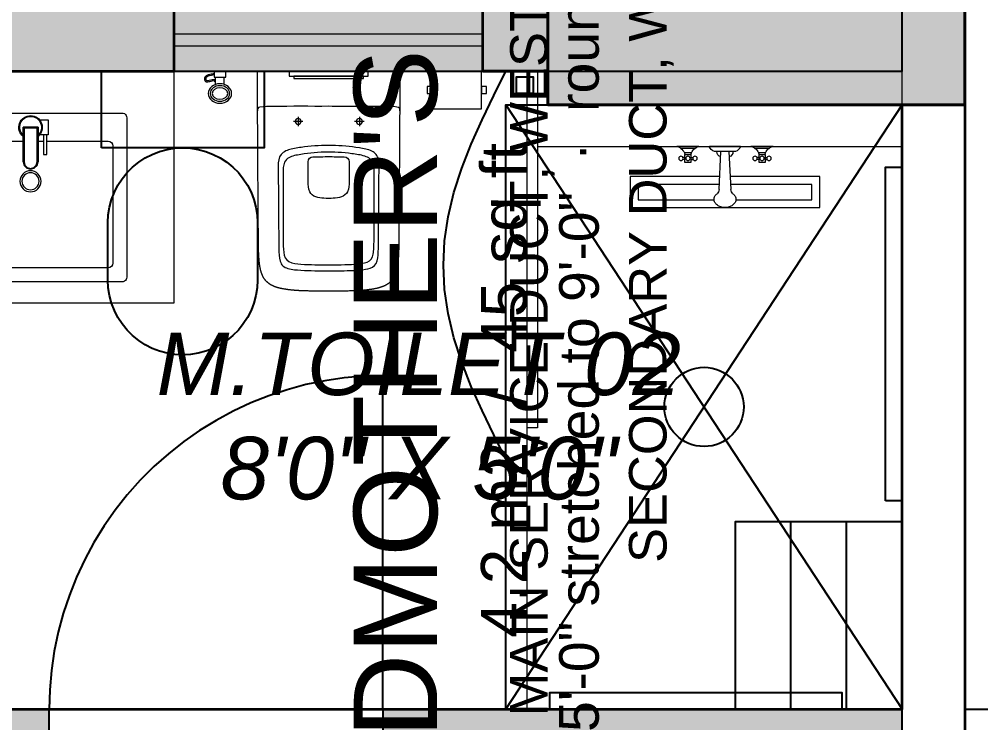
# Model space of a CAD drawing. Header units: millimetres. Extents: x 0 to 125073, y 0 to 71249.
# Drawn here: x 67632 to 69937, y 35011 to 36699 of the extents above; entities that cross this region are included whole.
import ezdxf
from ezdxf.enums import TextEntityAlignment as Align
from ezdxf.lldxf.tags import DXFTag

# ---------------------------------------------------------------- set-up
doc = ezdxf.new("R2010")
doc.units = ezdxf.units.MM
doc.linetypes.add('DASHED', pattern=[20, 12, -8])
doc.layers.add('DA_BUILDING LINE', color=7, linetype='Continuous', lineweight=9, true_color=0xc2db0000)
doc.layers.add('DA_FURNITURE', color=102, linetype='Continuous', lineweight=5, true_color=0xc2666666)
for name, color, linetype, lineweight in [('DA_CARPET AREA RERA', 30, 'Continuous', 9), ('DA_COLUMN', 40, 'Continuous', 40), ('DA_TEXT IN SQ.FT', 193, 'Continuous', 9), ('DA_WALL', 7, 'Continuous', 35), ('DA_WINDOW', 4, 'Continuous', 9)]:
    doc.layers.add(name, color=color, linetype=linetype, lineweight=lineweight)
for name, color, linetype in [('DA_CHAJJA', 44, 'Continuous'), ('DA_COLUMN HATCH', 251, 'Continuous'), ('PROP-FURN', 9, 'CONTINUOUS'), ('PROP-KEEP', 6, 'DASHED'), ('PROP-SHELL', 7, 'CONTINUOUS'), ('PROP-TEXT', 3, 'CONTINUOUS'), ('PROP-WALL-NEW', 1, 'CONTINUOUS')]:
    doc.layers.add(name, color=color, linetype=linetype)
doc.styles.get("Standard").update_dxf_attribs({"font": 'arial.ttf'})
tags = doc.linetypes.add('( Hidden )', pattern=[0.375, 0.25, -0.125]).pattern_tags.tags
tags[6:7] = [DXFTag(74, 4), DXFTag(75, 0), DXFTag(340, '0'), DXFTag(46, 1.0), DXFTag(50, 0.0), DXFTag(44, 0.0), DXFTag(45, 0.0)]
tags[4:5] = [DXFTag(74, 4), DXFTag(75, 0), DXFTag(340, '0'), DXFTag(46, 1.0), DXFTag(50, 0.0), DXFTag(44, 0.0), DXFTag(45, 0.0)]

# ---------------------------------------------------------------- blocks, each defined once
blk = doc.blocks.new('GSHGJSDFGJ')
at = {"layer": 'DA_BUILDING LINE', "linetype": '( Hidden )', "ltscale": 500}
blk.add_lwpolyline([(-31143.6, 77051.5), (-31143.6, 71896.5), (-40838.6, 71896.5), (-40838.6, 75396.5), (-39638.6, 75396.5), (-39638.6, 76876.5), (-40838.6, 76876.5), (-40838.6, 76926.5), (-41088.6, 76926.5), (-41088.6, 92546.5)], dxfattribs=at)
blk = doc.blocks.new('A$C7B5F7F67-flat-2-flat-1-flat-2')
at = {"layer": 'DA_FURNITURE', "ltscale": 8}
for p, q in [((0.0675, -0.045), (0.0675, -0.2128)), ((0.36, -0.0338), (0.0788, -0.0338)), ((0.3713, -0.4163), (0.3713, -0.045)), ((0.0675, -0.2484), (0.0675, -0.2614)), ((0.0675, -0.2696), (0.0675, -0.4163)), ((0.0788, -0.4275), (0.36, -0.4275))]:
    blk.add_line(p, q, dxfattribs=at)
at = {"layer": 'DA_FURNITURE'}
for points in [[(0.0113, -0.4613), (0.3938, -0.4613), (0.3967, -0.4609), (0.3994, -0.4597), (0.4017, -0.458), (0.4035, -0.4556), (0.4046, -0.4529), (0.405, -0.45), (0.405, -0.0113), (0.4046, -0.0083), (0.4035, -0.0056), (0.4017, -0.0033), (0.3994, -0.0015), (0.3967, -0.0004), (0.3938, 0), (0.0113, 0), (0.0083, -0.0004), (0.0056, -0.0015), (0.0033, -0.0033), (0.0015, -0.0056), (0.0004, -0.0083), (0, -0.0113), (0, -0.45), (0.0004, -0.4529), (0.0015, -0.4556), (0.0033, -0.458), (0.0056, -0.4597), (0.0083, -0.4609)], [(0.1171, -0.2484), (0.0342, -0.2484), (0.0342, -0.2128), (0.1171, -0.2128), (0.126, -0.2152), (0.1325, -0.2217), (0.1349, -0.2306), (0.1325, -0.2395), (0.126, -0.246)], [(0.1171, -0.2463), (0.0363, -0.2463), (0.0363, -0.215), (0.1171, -0.215), (0.1249, -0.2171), (0.1307, -0.2228), (0.1327, -0.2306), (0.1307, -0.2384), (0.1249, -0.2442)], [(0.052, -0.2696), (0.052, -0.2614), (0.0997, -0.2614), (0.0997, -0.2696)]]:
    blk.add_lwpolyline(points, close=True, dxfattribs=at)
for points in [[(0.1171, -0.2128), (0.0342, -0.2128), (0.0342, -0.2484), (0.1171, -0.2484)], [(0.0163, -0.2523), (0.0163, -0.2523), (0.0163, -0.2724), (0.052, -0.2724), (0.052, -0.2524)]]:
    blk.add_lwpolyline(points, dxfattribs=at)
at = {"layer": 'DA_FURNITURE', "ltscale": 8}
for radius in [0.0253, 0.0205]:
    blk.add_circle((0.1637, -0.2304), radius, dxfattribs=at)
for centre, radius, start, end in [((0.0788, -0.045), 0.0113, 90, 180), ((0.36, -0.045), 0.0113, 360, 90), ((0.0342, -0.2306), 0.0281, 39.2551, 320.7449), ((0.0342, -0.2306), 0.026, 43.2723, 316.7277), ((0.0788, -0.4163), 0.0113, 180, 270), ((0.36, -0.4163), 0.0113, 270, 360)]:
    blk.add_arc(centre, radius, start, end, dxfattribs=at)
blk = doc.blocks.new('wc2')
at = {"layer": 'DA_FURNITURE'}
for p, q in [((-0.5973, -0.2609), (-0.6148, -0.2609)), ((-0.5973, -0.2814), (-0.6148, -0.2814))]:
    blk.add_line(p, q, dxfattribs=at)
for points in [[(-0.5384, 0.2388), (-0.5384, 0.3562), (-0.6288, 0.3562), (-0.6288, 0.2388)], [(-0.5758, 0.3562), (-0.5758, 0.3678), (-0.5921, 0.3678), (-0.5921, 0.3562)], [(-0.5758, 0.2257), (-0.5758, 0.2388), (-0.5921, 0.2388), (-0.5921, 0.2257)], [(-0.6288, -0.1808), (-0.6288, 0.0535), (-0.6288, 0.1121), (-0.6288, 0.1414), (-0.6288, 0.1561), (-0.6288, 0.1597), (-0.6288, 0.16), (-0.6288, 0.16), (-0.6288, 0.1601), (-0.6288, 0.1601), (-0.6288, 0.1601), (-0.6288, 0.1601), (-0.6287, 0.1601), (-0.6287, 0.1601), (-0.6285, 0.1601), (-0.6281, 0.1601), (-0.6277, 0.1601), (-0.6273, 0.1601), (-0.6269, 0.1601), (-0.6265, 0.1601), (-0.6261, 0.1601), (-0.6257, 0.1601), (-0.6253, 0.1601), (-0.6248, 0.1601), (-0.6244, 0.1601), (-0.624, 0.1601), (-0.6236, 0.1601), (-0.6231, 0.1601), (-0.6227, 0.1601), (-0.6223, 0.1601), (-0.6218, 0.1601), (-0.6214, 0.16), (-0.6209, 0.16), (-0.6205, 0.16), (-0.62, 0.16), (-0.6196, 0.16), (-0.6191, 0.16), (-0.6186, 0.16), (-0.6182, 0.16), (-0.6177, 0.16), (-0.6172, 0.16), (-0.6168, 0.16), (-0.6163, 0.16), (-0.6158, 0.16), (-0.6148, 0.16), (-0.6138, 0.16), (-0.6128, 0.16), (-0.6118, 0.16), (-0.6108, 0.16), (-0.6098, 0.16), (-0.6088, 0.16), (-0.6077, 0.16), (-0.6067, 0.16), (-0.6056, 0.16), (-0.6046, 0.16), (-0.6035, 0.16), (-0.6024, 0.16), (-0.6013, 0.16), (-0.6003, 0.16), (-0.5992, 0.16), (-0.5981, 0.16), (-0.597, 0.16), (-0.5958, 0.16), (-0.5947, 0.16), (-0.5936, 0.16), (-0.5925, 0.16), (-0.5914, 0.16), (-0.5902, 0.16), (-0.588, 0.16), (-0.5857, 0.16), (-0.5811, 0.16), (-0.5788, 0.16), (-0.5766, 0.16), (-0.5743, 0.16), (-0.572, 0.16), (-0.5709, 0.16), (-0.5698, 0.16), (-0.5687, 0.16), (-0.5675, 0.16), (-0.5664, 0.16), (-0.5653, 0.16), (-0.5642, 0.16), (-0.5631, 0.16), (-0.562, 0.16), (-0.5609, 0.16), (-0.5599, 0.16), (-0.5588, 0.16), (-0.5577, 0.16), (-0.5567, 0.16), (-0.5556, 0.16), (-0.5546, 0.16), (-0.5535, 0.16), (-0.5525, 0.16), (-0.5515, 0.16), (-0.5505, 0.16), (-0.5495, 0.16), (-0.5485, 0.16), (-0.5475, 0.16), (-0.5471, 0.16), (-0.5466, 0.16), (-0.5461, 0.16), (-0.5456, 0.16), (-0.5452, 0.16), (-0.5447, 0.16), (-0.5442, 0.16), (-0.5438, 0.16), (-0.5433, 0.16), (-0.5428, 0.16), (-0.5424, 0.16), (-0.5419, 0.16), (-0.5415, 0.16), (-0.541, 0.16), (-0.5406, 0.16), (-0.5402, 0.16), (-0.5397, 0.1599), (-0.5393, 0.1599), (-0.5389, 0.1599), (-0.5385, 0.1599), (-0.538, 0.1599), (-0.5376, 0.1599), (-0.5372, 0.1599), (-0.5368, 0.1599), (-0.5364, 0.1599), (-0.536, 0.1599), (-0.5356, 0.1599), (-0.5352, 0.1599), (-0.5348, 0.1599), (-0.5344, 0.1599), (-0.5343, 0.1599), (-0.5343, 0.1599), (-0.5343, 0.1599), (-0.5343, 0.1599), (-0.5343, 0.1599), (-0.5343, 0.1599), (-0.5342, 0.1599), (-0.5342, 0.1599), (-0.534, 0.1599), (-0.5333, 0.1599), (-0.5304, 0.1599), (-0.5276, 0.1599), (-0.5219, 0.1598), (-0.519, 0.1598), (-0.5183, 0.1598), (-0.5179, 0.1598), (-0.5178, 0.1598), (-0.5177, 0.1598), (-0.5177, 0.1598), (-0.5177, 0.1598), (-0.5177, 0.1598), (-0.5176, 0.1598), (-0.5176, 0.1598), (-0.5174, 0.1598), (-0.5167, 0.1598), (-0.5052, 0.1597), (-0.4938, 0.1596), (-0.4824, 0.1595), (-0.4709, 0.1594), (-0.4595, 0.1594), (-0.4138, 0.1591), (-0.4023, 0.1591), (-0.3909, 0.159), (-0.3852, 0.1589), (-0.3794, 0.1589), (-0.368, 0.1588), (-0.3451, 0.1587), (-0.3222, 0.1585), (-0.2993, 0.1583), (-0.2878, 0.1583), (-0.2763, 0.1582), (-0.2649, 0.1581), (-0.2534, 0.1581), (-0.252, 0.1581), (-0.2516, 0.1581), (-0.2515, 0.1581), (-0.2514, 0.1581), (-0.2514, 0.1581), (-0.2513, 0.1581), (-0.2513, 0.1581), (-0.251, 0.158), (-0.2495, 0.158), (-0.2467, 0.158), (-0.241, 0.158), (-0.2353, 0.158), (-0.2296, 0.1579), (-0.2267, 0.1579), (-0.2239, 0.1579), (-0.221, 0.1579), (-0.2182, 0.1578), (-0.2153, 0.1578), (-0.2124, 0.1577), (-0.2096, 0.1577), (-0.2067, 0.1576), (-0.2039, 0.1576), (-0.201, 0.1575), (-0.1982, 0.1574), (-0.1968, 0.1573), (-0.1953, 0.1573), (-0.1939, 0.1572), (-0.1925, 0.1572), (-0.1911, 0.1571), (-0.1896, 0.157), (-0.1882, 0.157), (-0.1868, 0.1569), (-0.1854, 0.1568), (-0.185, 0.1568), (-0.185, 0.1568), (-0.185, 0.1568), (-0.185, 0.1568), (-0.1849, 0.1568), (-0.1849, 0.1568), (-0.1848, 0.1568), (-0.1845, 0.1568), (-0.1831, 0.1567), (-0.1817, 0.1566), (-0.1804, 0.1565), (-0.179, 0.1564), (-0.1777, 0.1563), (-0.1763, 0.1562), (-0.1749, 0.1561), (-0.1736, 0.156), (-0.1722, 0.1558), (-0.1708, 0.1557), (-0.1695, 0.1555), (-0.1681, 0.1554), (-0.1668, 0.1552), (-0.1661, 0.1551), (-0.1654, 0.155), (-0.1647, 0.1549), (-0.164, 0.1548), (-0.1634, 0.1547), (-0.1627, 0.1546), (-0.162, 0.1545), (-0.1613, 0.1544), (-0.1607, 0.1542), (-0.16, 0.1541), (-0.1593, 0.154), (-0.1586, 0.1539), (-0.158, 0.1538), (-0.1573, 0.1536), (-0.1566, 0.1535), (-0.156, 0.1533), (-0.1553, 0.1532), (-0.1546, 0.1531), (-0.154, 0.1529), (-0.1536, 0.1528), (-0.1535, 0.1528), (-0.1534, 0.1528), (-0.1534, 0.1528), (-0.1533, 0.1528), (-0.1527, 0.1526), (-0.1521, 0.1525), (-0.1515, 0.1523), (-0.1509, 0.1522), (-0.1503, 0.152), (-0.1497, 0.1519), (-0.1491, 0.1517), (-0.1486, 0.1515), (-0.148, 0.1513), (-0.1474, 0.1512), (-0.1468, 0.151), (-0.1462, 0.1508), (-0.1456, 0.1506), (-0.1451, 0.1504), (-0.1445, 0.1502), (-0.1439, 0.15), (-0.1433, 0.1498), (-0.1427, 0.1496), (-0.1422, 0.1494), (-0.1416, 0.1491), (-0.141, 0.1489), (-0.1405, 0.1487), (-0.1399, 0.1484), (-0.1393, 0.1482), (-0.1388, 0.1479), (-0.1382, 0.1477), (-0.1377, 0.1474), (-0.1371, 0.1471), (-0.1366, 0.1469), (-0.136, 0.1466), (-0.1355, 0.1463), (-0.135, 0.146), (-0.1344, 0.1457), (-0.1339, 0.1454), (-0.1334, 0.1451), (-0.1329, 0.1448), (-0.1323, 0.1444), (-0.1318, 0.1441), (-0.1313, 0.1438), (-0.1308, 0.1434), (-0.1303, 0.1431), (-0.1298, 0.1427), (-0.1293, 0.1424), (-0.1288, 0.142), (-0.1283, 0.1416), (-0.1279, 0.1412), (-0.1277, 0.1411), (-0.1277, 0.1411), (-0.1277, 0.1411), (-0.1277, 0.1411), (-0.1277, 0.1411), (-0.1277, 0.1411), (-0.1275, 0.141), (-0.127, 0.1406), (-0.1266, 0.1401), (-0.1261, 0.1397), (-0.1256, 0.1393), (-0.1252, 0.1388), (-0.1247, 0.1384), (-0.1242, 0.138), (-0.1238, 0.1375), (-0.1234, 0.137), (-0.1229, 0.1366), (-0.1225, 0.1361), (-0.1221, 0.1356), (-0.1217, 0.1352), (-0.1213, 0.1347), (-0.1209, 0.1342), (-0.1205, 0.1337), (-0.1201, 0.1332), (-0.1198, 0.1327), (-0.1194, 0.1322), (-0.1191, 0.1317), (-0.1187, 0.1312), (-0.1184, 0.1307), (-0.118, 0.1301), (-0.1177, 0.1296), (-0.1173, 0.1291), (-0.117, 0.1285), (-0.1167, 0.128), (-0.1164, 0.1275), (-0.1161, 0.1269), (-0.1158, 0.1264), (-0.1155, 0.1258), (-0.1152, 0.1253), (-0.1149, 0.1247), (-0.1146, 0.1241), (-0.1144, 0.1236), (-0.1141, 0.123), (-0.1138, 0.1224), (-0.1136, 0.1219), (-0.1133, 0.1213), (-0.1131, 0.1207), (-0.1128, 0.1201), (-0.1126, 0.1195), (-0.1124, 0.119), (-0.1121, 0.1184), (-0.1119, 0.1178), (-0.1117, 0.1172), (-0.1115, 0.1166), (-0.1113, 0.116), (-0.1111, 0.1154), (-0.1109, 0.1148), (-0.1107, 0.1142), (-0.1105, 0.1136), (-0.1103, 0.113), (-0.1101, 0.1124), (-0.1099, 0.1117), (-0.1098, 0.1111), (-0.1096, 0.1105), (-0.1094, 0.1099), (-0.1092, 0.1093), (-0.1091, 0.1087), (-0.1089, 0.1081), (-0.1088, 0.1074), (-0.1086, 0.1068), (-0.1085, 0.1062), (-0.1083, 0.1056), (-0.1082, 0.105), (-0.108, 0.1043), (-0.1079, 0.1037), (-0.1078, 0.1031), (-0.1076, 0.1025), (-0.1075, 0.1018), (-0.1073, 0.1006), (-0.107, 0.0993), (-0.1068, 0.0981), (-0.1066, 0.0968), (-0.1064, 0.0956), (-0.1062, 0.0944), (-0.106, 0.0931), (-0.1058, 0.0919), (-0.1056, 0.0907), (-0.1054, 0.0894), (-0.1053, 0.0888), (-0.1053, 0.0885), (-0.1053, 0.0884), (-0.1053, 0.0883), (-0.1053, 0.0883), (-0.1053, 0.0882), (-0.1051, 0.0868), (-0.1049, 0.0854), (-0.1047, 0.084), (-0.1045, 0.0827), (-0.1044, 0.0813), (-0.1042, 0.0799), (-0.1041, 0.0785), (-0.1039, 0.0771), (-0.1038, 0.0757), (-0.1037, 0.0743), (-0.1036, 0.0729), (-0.1034, 0.0715), (-0.1033, 0.0701), (-0.1032, 0.0687), (-0.1031, 0.0674), (-0.103, 0.066), (-0.1029, 0.0646), (-0.1028, 0.0632), (-0.1028, 0.0618), (-0.1027, 0.0604), (-0.1026, 0.059), (-0.1025, 0.0576), (-0.1025, 0.0562), (-0.1024, 0.0548), (-0.1023, 0.0534), (-0.1023, 0.052), (-0.1022, 0.0506), (-0.1021, 0.0478), (-0.102, 0.045), (-0.102, 0.0422), (-0.1019, 0.0394), (-0.1018, 0.0366), (-0.1017, 0.0338), (-0.1017, 0.031), (-0.1016, 0.0254), (-0.1015, 0.024), (-0.1015, 0.0234), (-0.1015, 0.0226), (-0.1014, 0.0198), (-0.1014, 0.0169), (-0.1013, 0.0141), (-0.1013, 0.0112), (-0.1012, 0.0084), (-0.1012, 0.0055), (-0.1012, 0.0026), (-0.1012, -0.0002), (-0.1011, -0.0031), (-0.1011, -0.0059), (-0.1011, -0.0088), (-0.1011, -0.0116), (-0.1011, -0.0145), (-0.1011, -0.0174), (-0.1012, -0.0202), (-0.1012, -0.0231), (-0.1012, -0.0259), (-0.1012, -0.0288), (-0.1013, -0.0317), (-0.1013, -0.0345), (-0.1014, -0.0374), (-0.1014, -0.0402), (-0.1015, -0.0431), (-0.1016, -0.0487), (-0.1017, -0.0543), (-0.1018, -0.057), (-0.1019, -0.0598), (-0.1019, -0.0626), (-0.102, -0.0654), (-0.1021, -0.0682), (-0.1022, -0.071), (-0.1023, -0.0724), (-0.1023, -0.0738), (-0.1024, -0.0752), (-0.1024, -0.0766), (-0.1025, -0.078), (-0.1026, -0.0794), (-0.1026, -0.0808), (-0.1027, -0.0822), (-0.1028, -0.0836), (-0.1029, -0.085), (-0.103, -0.0864), (-0.1031, -0.0878), (-0.1032, -0.0892), (-0.1033, -0.0906), (-0.1034, -0.092), (-0.1035, -0.0934), (-0.1036, -0.0948), (-0.1038, -0.0962), (-0.1039, -0.0976), (-0.104, -0.0989), (-0.1042, -0.1003), (-0.1043, -0.1017), (-0.1045, -0.1031), (-0.1046, -0.1045), (-0.1048, -0.1059), (-0.105, -0.1073), (-0.1051, -0.108), (-0.1051, -0.108), (-0.1051, -0.108), (-0.1051, -0.1081), (-0.1051, -0.1083), (-0.1052, -0.1086), (-0.1053, -0.1098), (-0.1055, -0.111), (-0.1057, -0.1123), (-0.1059, -0.1135), (-0.1061, -0.1148), (-0.1063, -0.116), (-0.1065, -0.1173), (-0.1067, -0.1185), (-0.1069, -0.1198), (-0.1071, -0.121), (-0.1074, -0.1223), (-0.1075, -0.1229), (-0.1076, -0.1235), (-0.1078, -0.1242), (-0.1079, -0.1248), (-0.108, -0.1254), (-0.1082, -0.126), (-0.1083, -0.1267), (-0.1085, -0.1273), (-0.1086, -0.1279), (-0.1088, -0.1285), (-0.1089, -0.1292), (-0.1091, -0.1298), (-0.1092, -0.1304), (-0.1094, -0.131), (-0.1096, -0.1316), (-0.1098, -0.1323), (-0.1099, -0.1329), (-0.1101, -0.1335), (-0.1103, -0.1341), (-0.1105, -0.1347), (-0.1107, -0.1353), (-0.1109, -0.1359), (-0.1111, -0.1365), (-0.1113, -0.1371), (-0.1115, -0.1377), (-0.1117, -0.1383), (-0.112, -0.1389), (-0.1122, -0.1395), (-0.1124, -0.1401), (-0.1126, -0.1407), (-0.1129, -0.1413), (-0.1131, -0.1419), (-0.1134, -0.1425), (-0.1136, -0.143), (-0.1139, -0.1436), (-0.1142, -0.1442), (-0.1144, -0.1448), (-0.1147, -0.1453), (-0.115, -0.1459), (-0.1153, -0.1464), (-0.1156, -0.147), (-0.1159, -0.1476), (-0.1162, -0.1481), (-0.1165, -0.1487), (-0.1168, -0.1492), (-0.1171, -0.1497), (-0.1174, -0.1503), (-0.1178, -0.1508), (-0.1181, -0.1513), (-0.1185, -0.1519), (-0.1188, -0.1524), (-0.1192, -0.1529), (-0.1195, -0.1534), (-0.1199, -0.1539), (-0.1203, -0.1544), (-0.1207, -0.1549), (-0.1211, -0.1554), (-0.1215, -0.1559), (-0.1219, -0.1564), (-0.1223, -0.1568), (-0.1227, -0.1573), (-0.1231, -0.1578), (-0.1235, -0.1582), (-0.124, -0.1587), (-0.1244, -0.1591), (-0.1249, -0.1596), (-0.1253, -0.16), (-0.1258, -0.1605), (-0.1263, -0.1609), (-0.1268, -0.1613), (-0.1268, -0.1614), (-0.1269, -0.1614), (-0.1269, -0.1614), (-0.1269, -0.1615), (-0.1271, -0.1616), (-0.1273, -0.1618), (-0.1278, -0.1622), (-0.1282, -0.1625), (-0.1287, -0.1629), (-0.1292, -0.1633), (-0.1297, -0.1636), (-0.1302, -0.164), (-0.1307, -0.1644), (-0.1312, -0.1647), (-0.1317, -0.165), (-0.1322, -0.1654), (-0.1327, -0.1657), (-0.1333, -0.166), (-0.1338, -0.1663), (-0.1343, -0.1666), (-0.1348, -0.1669), (-0.1354, -0.1672), (-0.1359, -0.1675), (-0.1364, -0.1678), (-0.137, -0.1681), (-0.1375, -0.1683), (-0.1381, -0.1686), (-0.1386, -0.1688), (-0.1392, -0.1691), (-0.1397, -0.1693), (-0.1403, -0.1696), (-0.1409, -0.1698), (-0.1414, -0.17), (-0.142, -0.1703), (-0.1425, -0.1705), (-0.1431, -0.1707), (-0.1437, -0.1709), (-0.1443, -0.1711), (-0.1448, -0.1713), (-0.1454, -0.1715), (-0.146, -0.1717), (-0.1466, -0.1719), (-0.1472, -0.1721), (-0.1477, -0.1723), (-0.1483, -0.1724), (-0.1489, -0.1726), (-0.1495, -0.1728), (-0.1501, -0.1729), (-0.1507, -0.1731), (-0.1513, -0.1732), (-0.1519, -0.1734), (-0.1521, -0.1735), (-0.1522, -0.1735), (-0.1523, -0.1735), (-0.1525, -0.1735), (-0.1531, -0.1737), (-0.1538, -0.1739), (-0.1545, -0.174), (-0.1551, -0.1742), (-0.1558, -0.1743), (-0.1565, -0.1744), (-0.1571, -0.1746), (-0.1578, -0.1747), (-0.1585, -0.1748), (-0.1591, -0.175), (-0.1598, -0.1751), (-0.1605, -0.1752), (-0.1612, -0.1753), (-0.1618, -0.1754), (-0.1625, -0.1756), (-0.1632, -0.1757), (-0.1638, -0.1758), (-0.1645, -0.1759), (-0.1652, -0.176), (-0.1659, -0.1761), (-0.1665, -0.1761), (-0.1672, -0.1762), (-0.1686, -0.1764), (-0.1699, -0.1766), (-0.1713, -0.1767), (-0.1727, -0.1769), (-0.174, -0.177), (-0.1754, -0.1771), (-0.1767, -0.1772), (-0.1781, -0.1773), (-0.1795, -0.1774), (-0.1808, -0.1775), (-0.1822, -0.1776), (-0.1835, -0.1777), (-0.1836, -0.1777), (-0.1836, -0.1777), (-0.1836, -0.1777), (-0.1836, -0.1777), (-0.1837, -0.1777), (-0.1837, -0.1777), (-0.1841, -0.1777), (-0.1848, -0.1778), (-0.1862, -0.1779), (-0.1877, -0.1779), (-0.1891, -0.178), (-0.1905, -0.1781), (-0.1919, -0.1781), (-0.1934, -0.1782), (-0.1948, -0.1783), (-0.1962, -0.1783), (-0.1976, -0.1784), (-0.1991, -0.1784), (-0.2005, -0.1785), (-0.2033, -0.1785), (-0.2062, -0.1786), (-0.209, -0.1787), (-0.2119, -0.1787), (-0.2148, -0.1788), (-0.2176, -0.1788), (-0.2205, -0.1789), (-0.2233, -0.1789), (-0.2262, -0.1789), (-0.229, -0.1789), (-0.2319, -0.179), (-0.2376, -0.179), (-0.2433, -0.179), (-0.249, -0.179), (-0.2504, -0.179), (-0.2518, -0.179), (-0.2547, -0.1791), (-0.2604, -0.1791), (-0.2719, -0.1792), (-0.2833, -0.1792), (-0.3062, -0.1794), (-0.312, -0.1795), (-0.3148, -0.1795), (-0.3163, -0.1795), (-0.3166, -0.1795), (-0.3166, -0.1795), (-0.3166, -0.1795), (-0.3167, -0.1795), (-0.3168, -0.1795), (-0.3169, -0.1795), (-0.3173, -0.1795), (-0.3187, -0.1795), (-0.3416, -0.1797), (-0.3875, -0.18), (-0.4104, -0.1801), (-0.4333, -0.1802), (-0.4448, -0.1803), (-0.4476, -0.1803), (-0.4491, -0.1803), (-0.4498, -0.1803), (-0.45, -0.1804), (-0.45, -0.1804), (-0.45, -0.1804), (-0.45, -0.1804), (-0.45, -0.1804), (-0.4501, -0.1804), (-0.4502, -0.1804), (-0.4531, -0.1804), (-0.4645, -0.1804), (-0.4873, -0.1806), (-0.4987, -0.1806), (-0.5044, -0.1807), (-0.5102, -0.1807), (-0.5159, -0.1807), (-0.5162, -0.1807), (-0.5163, -0.1807), (-0.5164, -0.1807), (-0.5164, -0.1807), (-0.5164, -0.1807), (-0.5164, -0.1807), (-0.5164, -0.1807), (-0.5164, -0.1807), (-0.5166, -0.1807), (-0.517, -0.1807), (-0.5177, -0.1807), (-0.5205, -0.1808), (-0.5262, -0.1808), (-0.5319, -0.1809), (-0.5326, -0.1809), (-0.5328, -0.1809), (-0.5329, -0.1809), (-0.533, -0.1809), (-0.533, -0.1809), (-0.533, -0.1809), (-0.533, -0.1809), (-0.533, -0.1809), (-0.5331, -0.1809), (-0.5333, -0.1809), (-0.5337, -0.1809), (-0.5341, -0.1809), (-0.5341, -0.1809), (-0.5342, -0.1809), (-0.5342, -0.1809), (-0.5342, -0.1809), (-0.5342, -0.1809), (-0.5342, -0.1809), (-0.5342, -0.1809), (-0.5342, -0.1809), (-0.5342, -0.1809), (-0.5346, -0.1809), (-0.535, -0.1809), (-0.5354, -0.1809), (-0.5358, -0.1809), (-0.5362, -0.181), (-0.5366, -0.181), (-0.537, -0.181), (-0.5374, -0.181), (-0.5378, -0.181), (-0.5382, -0.181), (-0.5387, -0.181), (-0.5391, -0.181), (-0.5395, -0.181), (-0.54, -0.181), (-0.5404, -0.181), (-0.5408, -0.181), (-0.5413, -0.181), (-0.5417, -0.181), (-0.5422, -0.181), (-0.5426, -0.181), (-0.5431, -0.181), (-0.5435, -0.181), (-0.544, -0.181), (-0.5445, -0.181), (-0.5449, -0.181), (-0.5454, -0.181), (-0.5459, -0.181), (-0.5464, -0.181), (-0.5468, -0.181), (-0.5473, -0.181), (-0.5483, -0.181), (-0.5493, -0.181), (-0.5503, -0.181), (-0.5513, -0.181), (-0.5523, -0.181), (-0.5533, -0.181), (-0.5544, -0.181), (-0.5554, -0.181), (-0.5565, -0.181), (-0.5575, -0.181), (-0.5586, -0.181), (-0.5597, -0.181), (-0.5607, -0.181), (-0.5618, -0.181), (-0.5629, -0.181), (-0.564, -0.1809), (-0.5651, -0.1809), (-0.5662, -0.1809), (-0.5673, -0.1809), (-0.5685, -0.1809), (-0.5696, -0.1809), (-0.5707, -0.1809), (-0.5718, -0.1809), (-0.573, -0.1809), (-0.5752, -0.1809), (-0.5775, -0.1809), (-0.5798, -0.1809), (-0.5844, -0.1809), (-0.5867, -0.1809), (-0.5889, -0.1809), (-0.5912, -0.1809), (-0.5923, -0.1809), (-0.5935, -0.1809), (-0.5946, -0.1809), (-0.5957, -0.1809), (-0.5968, -0.1809), (-0.5979, -0.1809), (-0.599, -0.1809), (-0.6001, -0.1808), (-0.6012, -0.1808), (-0.6023, -0.1808), (-0.6034, -0.1808), (-0.6045, -0.1808), (-0.6055, -0.1808), (-0.6066, -0.1808), (-0.6076, -0.1808), (-0.6087, -0.1808), (-0.6097, -0.1808), (-0.6107, -0.1808), (-0.6117, -0.1808), (-0.6127, -0.1808), (-0.6137, -0.1808), (-0.6147, -0.1808), (-0.6157, -0.1808), (-0.6162, -0.1808), (-0.6167, -0.1808), (-0.6171, -0.1808), (-0.6176, -0.1808), (-0.6181, -0.1808), (-0.6185, -0.1808), (-0.619, -0.1808), (-0.6195, -0.1808), (-0.6199, -0.1808), (-0.6204, -0.1808), (-0.6208, -0.1808), (-0.6213, -0.1808), (-0.6217, -0.1808), (-0.6222, -0.1808), (-0.6226, -0.1808), (-0.6231, -0.1808), (-0.6235, -0.1808), (-0.6239, -0.1808), (-0.6243, -0.1808), (-0.6248, -0.1808), (-0.6252, -0.1808), (-0.6256, -0.1808), (-0.626, -0.1808), (-0.6264, -0.1808), (-0.6268, -0.1808), (-0.6272, -0.1808), (-0.6276, -0.1808), (-0.628, -0.1808), (-0.6284, -0.1808), (-0.6288, -0.1808)], [(-0.6174, -0.1051), (-0.6174, 0.0844), (-0.6288, 0.0844), (-0.6288, -0.1051)], [(-0.6117, -0.0938), (-0.6117, 0.073), (-0.6174, 0.073), (-0.6174, -0.0938)], [(-0.6288, -0.2851), (-0.6148, -0.2851), (-0.6148, -0.2572), (-0.6288, -0.2572)]]:
    blk.add_lwpolyline(points, close=True, dxfattribs=at)
for points in [[(-0.5085, 0.0746), (-0.5085, 0.0519)], [(-0.5198, 0.0632), (-0.4971, 0.0632)], [(-0.5198, -0.0837), (-0.4971, -0.0837)], [(-0.5085, -0.0724), (-0.5085, -0.0951)]]:
    blk.add_lwpolyline(points, dxfattribs=at)
at = {"layer": 'DA_FURNITURE', "extrusion": (0, 0, -1)}
for major_axis, ratio in [((0, 0.028), 0.833333), ((0, 0.0233), 0.8), ((0, 0.0186), 0.75)]:
    blk.add_ellipse((-0.5756, -0.2711), major_axis=major_axis, ratio=ratio, start_param=3.141593, end_param=9.424778, dxfattribs=at)
at = {"layer": 'DA_FURNITURE'}
for points, knots in [([(-0.5343, 0.1599), (-0.5361, 0.1599), (-0.5383, 0.1602), (-0.54, 0.1593), (-0.5421, 0.1583), (-0.5425, 0.1555), (-0.5429, 0.1534), (-0.545, 0.143), (-0.5444, 0.1321), (-0.5445, 0.1215), (-0.5447, 0.0993), (-0.5446, 0.077), (-0.5447, 0.0547), (-0.5447, 0.033), (-0.5447, 0.0112), (-0.5448, -0.0105), (-0.5447, -0.0549), (-0.545, -0.0994), (-0.5445, -0.1439), (-0.5444, -0.1544), (-0.5449, -0.1652), (-0.5427, -0.1755), (-0.5422, -0.1775), (-0.5417, -0.1797), (-0.5396, -0.1805), (-0.538, -0.1811), (-0.536, -0.181), (-0.5342, -0.1809)], [0, 0, 0, 0, 1, 1, 1, 2, 2, 2, 3, 3, 3, 4, 4, 4, 5, 5, 5, 6, 6, 6, 7, 7, 7, 8, 8, 8, 9, 9, 9, 9]), ([(-0.1501, -0.0105), (-0.1502, -0.0326), (-0.1503, -0.0549), (-0.1517, -0.077), (-0.1523, -0.0873), (-0.153, -0.0982), (-0.156, -0.1082), (-0.1573, -0.1125), (-0.1593, -0.1171), (-0.1625, -0.1204), (-0.1653, -0.1234), (-0.1692, -0.1253), (-0.1731, -0.1265), (-0.1828, -0.1294), (-0.1933, -0.1295), (-0.2033, -0.1298), (-0.2143, -0.1301), (-0.2252, -0.1302), (-0.2362, -0.1302), (-0.2584, -0.1304), (-0.2806, -0.1305), (-0.3029, -0.1307), (-0.325, -0.1308), (-0.3472, -0.131), (-0.3693, -0.1312), (-0.3804, -0.1313), (-0.3914, -0.1315), (-0.4025, -0.1314), (-0.4119, -0.1314), (-0.4218, -0.1303), (-0.4294, -0.1243), (-0.4367, -0.1183), (-0.4399, -0.1092), (-0.442, -0.1003), (-0.4444, -0.0898), (-0.4459, -0.0792), (-0.4473, -0.0685), (-0.4502, -0.0467), (-0.4513, -0.0246), (-0.4509, -0.0025), (-0.4505, 0.0195), (-0.4485, 0.0414), (-0.445, 0.0632), (-0.4433, 0.0732), (-0.4419, 0.0839), (-0.4374, 0.093), (-0.4333, 0.1011), (-0.4264, 0.1067), (-0.4177, 0.1089), (-0.4128, 0.1102), (-0.4076, 0.1104), (-0.4026, 0.1104), (-0.3972, 0.1104), (-0.3918, 0.1104), (-0.3864, 0.1103), (-0.3753, 0.1102), (-0.3642, 0.1102), (-0.353, 0.1101), (-0.3309, 0.1099), (-0.3087, 0.1097), (-0.2866, 0.1096), (-0.2646, 0.1094), (-0.2426, 0.1094), (-0.2205, 0.1092), (-0.2096, 0.109), (-0.1987, 0.1089), (-0.1878, 0.1079), (-0.1789, 0.1071), (-0.1692, 0.106), (-0.1626, 0.0993), (-0.1568, 0.0936), (-0.1551, 0.0852), (-0.1539, 0.0775), (-0.1524, 0.068), (-0.1518, 0.0584), (-0.1513, 0.0488), (-0.1504, 0.029), (-0.1502, 0.0093), (-0.1501, -0.0105)], [0, 0, 0, 0, 1, 1, 1, 2, 2, 2, 3, 3, 3, 4, 4, 4, 5, 5, 5, 6, 6, 6, 7, 7, 7, 8, 8, 8, 9, 9, 9, 10, 10, 10, 11, 11, 11, 12, 12, 12, 13, 13, 13, 14, 14, 14, 15, 15, 15, 16, 16, 16, 17, 17, 17, 18, 18, 18, 19, 19, 19, 20, 20, 20, 21, 21, 21, 22, 22, 22, 23, 23, 23, 24, 24, 24, 25, 25, 25, 26, 26, 26, 26]), ([(-0.1645, -0.0105), (-0.1646, -0.0326), (-0.1646, -0.0548), (-0.1663, -0.0768), (-0.1671, -0.0864), (-0.1678, -0.0969), (-0.1723, -0.1056), (-0.1767, -0.114), (-0.1851, -0.117), (-0.1939, -0.118), (-0.2044, -0.1193), (-0.2151, -0.1193), (-0.2256, -0.1194), (-0.2366, -0.1195), (-0.2476, -0.1194), (-0.2586, -0.1195), (-0.2807, -0.1195), (-0.3028, -0.1196), (-0.3249, -0.1196), (-0.3359, -0.1196), (-0.347, -0.1197), (-0.358, -0.1197), (-0.369, -0.1197), (-0.3799, -0.1199), (-0.3909, -0.1197), (-0.4001, -0.1195), (-0.41, -0.1187), (-0.4169, -0.1119), (-0.424, -0.1049), (-0.4262, -0.0948), (-0.428, -0.0855), (-0.4361, -0.0428), (-0.437, 0.0019), (-0.4311, 0.045), (-0.4297, 0.0554), (-0.4284, 0.0663), (-0.4252, 0.0764), (-0.4224, 0.0852), (-0.4172, 0.0929), (-0.4083, 0.0962), (-0.399, 0.0997), (-0.3884, 0.0988), (-0.3787, 0.0987), (-0.3677, 0.0987), (-0.3566, 0.0987), (-0.3456, 0.0987), (-0.3235, 0.0986), (-0.3014, 0.0986), (-0.2793, 0.0985), (-0.2572, 0.0985), (-0.2352, 0.0988), (-0.2132, 0.0982), (-0.2079, 0.0981), (-0.2026, 0.0978), (-0.1973, 0.0974), (-0.1928, 0.097), (-0.1882, 0.0965), (-0.1839, 0.0948), (-0.1753, 0.0916), (-0.1711, 0.0841), (-0.1691, 0.0756), (-0.1666, 0.0654), (-0.1659, 0.0549), (-0.1655, 0.0444), (-0.1651, 0.0335), (-0.1649, 0.0225), (-0.1647, 0.0116), (-0.1646, 0.0042), (-0.1645, -0.0031), (-0.1645, -0.0105)], [0, 0, 0, 0, 1, 1, 1, 2, 2, 2, 3, 3, 3, 4, 4, 4, 5, 5, 5, 6, 6, 6, 7, 7, 7, 8, 8, 8, 9, 9, 9, 10, 10, 10, 11, 11, 11, 12, 12, 12, 13, 13, 13, 14, 14, 14, 15, 15, 15, 16, 16, 16, 17, 17, 17, 18, 18, 18, 19, 19, 19, 20, 20, 20, 21, 21, 21, 22, 22, 22, 23, 23, 23, 23]), ([(-0.5085, 0.0703), (-0.5045, 0.0703), (-0.5013, 0.0672), (-0.5013, 0.0632), (-0.5013, 0.0593), (-0.5045, 0.0561), (-0.5085, 0.0561), (-0.5124, 0.0561), (-0.5156, 0.0593), (-0.5156, 0.0632), (-0.5156, 0.0672), (-0.5124, 0.0703), (-0.5085, 0.0703)], [0, 0, 0, 0, 1, 1, 1, 2, 2, 2, 3, 3, 3, 4, 4, 4, 4]), ([(-0.4119, -0.0595), (-0.4, -0.0596), (-0.3763, -0.0596), (-0.3644, -0.0595), (-0.3562, -0.0595), (-0.3474, -0.0596), (-0.3399, -0.0559), (-0.3273, -0.0495), (-0.3251, -0.0343), (-0.3243, -0.0217), (-0.3238, -0.016), (-0.3238, -0.005), (-0.3243, 0.0007), (-0.3251, 0.0134), (-0.3273, 0.0285), (-0.3399, 0.0349), (-0.3474, 0.0386), (-0.3562, 0.0385), (-0.3644, 0.0385), (-0.3644, 0.0385), (-0.3644, 0.0385), (-0.3644, 0.0385), (-0.3763, 0.0386), (-0.4, 0.0386), (-0.4119, 0.0385), (-0.4182, 0.0385), (-0.4236, 0.0333), (-0.4238, 0.027), (-0.4238, 0.027), (-0.4238, 0.027), (-0.4238, 0.027), (-0.4239, 0.0176), (-0.4241, -0.0011), (-0.4241, -0.0105), (-0.4241, -0.0199), (-0.4239, -0.0386), (-0.4238, -0.048), (-0.4236, -0.0543), (-0.4182, -0.0595), (-0.4119, -0.0595)], [0, 0, 0, 0, 1, 1, 1, 2, 2, 2, 3, 3, 3, 4, 4, 4, 5, 5, 5, 6, 6, 6, 7, 7, 7, 8, 8, 8, 9, 9, 9, 10, 10, 10, 11, 11, 11, 12, 12, 12, 13, 13, 13, 13]), ([(-0.5086, -0.0766), (-0.5046, -0.0766), (-0.5014, -0.0798), (-0.5014, -0.0837), (-0.5014, -0.0876), (-0.5046, -0.0908), (-0.5086, -0.0908), (-0.5125, -0.0908), (-0.5157, -0.0876), (-0.5157, -0.0837), (-0.5157, -0.0798), (-0.5125, -0.0766), (-0.5086, -0.0766)], [0, 0, 0, 0, 1, 1, 1, 2, 2, 2, 3, 3, 3, 4, 4, 4, 4]), ([(-0.6229, -0.2851), (-0.6227, -0.2865), (-0.6225, -0.2879), (-0.6219, -0.2913), (-0.6216, -0.2932), (-0.6206, -0.2978), (-0.6199, -0.3005), (-0.6178, -0.3045), (-0.6164, -0.3062), (-0.6133, -0.3078), (-0.6119, -0.3081), (-0.6094, -0.3082), (-0.608, -0.3081), (-0.6058, -0.3071), (-0.6049, -0.3064), (-0.6038, -0.3047), (-0.6035, -0.3037), (-0.6033, -0.302), (-0.6034, -0.3012), (-0.6037, -0.2987), (-0.6042, -0.2969), (-0.6052, -0.2933), (-0.6058, -0.2915), (-0.6068, -0.2874), (-0.6065, -0.2862), (-0.6058, -0.2844), (-0.6055, -0.2837), (-0.6033, -0.2814)], [0, 0, 0, 0, 0.111111, 0.111111, 0.222223, 0.222223, 0.376143, 0.376143, 0.530063, 0.530063, 0.640731, 0.640731, 0.73292, 0.73292, 0.792217, 0.792217, 0.840307, 0.840307, 0.888397, 0.888397, 0.996309, 0.996309, 1.104221, 1.104221, 1.307624, 1.307624, 1.422628, 1.422628, 1.422628, 1.422628]), ([(-0.62, -0.2851), (-0.6194, -0.2878), (-0.6177, -0.3017), (-0.6123, -0.3058), (-0.6037, -0.3045), (-0.6113, -0.2879), (-0.6088, -0.2835), (-0.6075, -0.2814)], [0, 0, 0, 0, 0.330819, 0.619422, 0.81589, 1.132999, 1.422628, 1.422628, 1.422628, 1.422628])]:
    blk.add_open_spline(points, degree=3, knots=knots, dxfattribs=at)
blk = doc.blocks.new('tap')
at = {"layer": 'DA_FURNITURE'}
for p, q in [((-0.1835, -0.2062), (-0.1835, -0.1402)), ((-0.1835, -0.2062), (-0.1835, -0.1402)), ((-0.1775, -0.1944), (-0.1775, -0.1519)), ((-0.1775, -0.1944), (-0.1775, -0.1519)), ((-0.1655, -0.1616), (-0.1655, -0.1845)), ((-0.1655, -0.1616), (-0.1655, -0.1845)), ((-0.1355, -0.1642), (-0.1595, -0.1642)), ((-0.1595, -0.1642), (-0.1595, -0.1822)), ((-0.1355, -0.1642), (-0.1595, -0.1642)), ((-0.1595, -0.1642), (-0.1595, -0.1822)), ((-0.1505, -0.1642), (-0.1505, -0.1582)), ((-0.1505, -0.1642), (-0.1505, -0.1582)), ((-0.1445, -0.1642), (-0.1445, -0.1582)), ((-0.1445, -0.1642), (-0.1445, -0.1582)), ((-0.1355, -0.1822), (-0.1355, -0.1642)), ((-0.1355, -0.1822), (-0.1355, -0.1642)), ((-0.1595, -0.1822), (-0.1355, -0.1822)), ((-0.1595, -0.1822), (-0.1355, -0.1822)), ((-0.1505, -0.1822), (-0.1505, -0.1882)), ((-0.1505, -0.1822), (-0.1505, -0.1882)), ((-0.1445, -0.1822), (-0.1445, -0.1882)), ((-0.1445, -0.1822), (-0.1445, -0.1882)), ((-0.1835, -0.331), (-0.1835, -0.2374)), ((-0.1835, -0.331), (-0.1835, -0.2374)), ((-0.1679, -0.3154), (-0.1679, -0.253)), ((-0.1679, -0.3154), (-0.1679, -0.253)), ((-0.0541, -0.2665), (-0.1679, -0.2721)), ((-0.0541, -0.2665), (-0.1679, -0.2721)), ((-0.1679, -0.2962), (-0.0541, -0.3018)), ((-0.1679, -0.2962), (-0.0541, -0.3018)), ((-0.1835, -0.4282), (-0.1835, -0.3622)), ((-0.1835, -0.4282), (-0.1835, -0.3622)), ((-0.1775, -0.4164), (-0.1775, -0.3739)), ((-0.1775, -0.4164), (-0.1775, -0.3739)), ((-0.1655, -0.3836), (-0.1655, -0.4065)), ((-0.1655, -0.3836), (-0.1655, -0.4065)), ((-0.1355, -0.3862), (-0.1595, -0.3862)), ((-0.1595, -0.3862), (-0.1595, -0.4042)), ((-0.1355, -0.3862), (-0.1595, -0.3862)), ((-0.1595, -0.3862), (-0.1595, -0.4042)), ((-0.1505, -0.3862), (-0.1505, -0.3802)), ((-0.1505, -0.3862), (-0.1505, -0.3802)), ((-0.1445, -0.3862), (-0.1445, -0.3802)), ((-0.1445, -0.3862), (-0.1445, -0.3802)), ((-0.1355, -0.4042), (-0.1355, -0.3862)), ((-0.1355, -0.4042), (-0.1355, -0.3862)), ((-0.1595, -0.4042), (-0.1355, -0.4042)), ((-0.1595, -0.4042), (-0.1355, -0.4042)), ((-0.1505, -0.4042), (-0.1505, -0.4102)), ((-0.1505, -0.4042), (-0.1505, -0.4102)), ((-0.1445, -0.4042), (-0.1445, -0.4102)), ((-0.1445, -0.4042), (-0.1445, -0.4102))]:
    blk.add_line(p, q, dxfattribs=at)
for points in [[(-0.0928, -0.2684), (-0.0928, 0), (0, 0), (0, -0.5683), (-0.0928, -0.5683), (-0.0928, -0.2999)], [(-0.0692, -0.2672), (-0.0692, -0.0237), (-0.0236, -0.0237), (-0.0236, -0.2515)], [(-0.0236, -0.3169), (-0.0236, -0.5446), (-0.0692, -0.5446), (-0.0692, -0.3011)]]:
    blk.add_lwpolyline(points, dxfattribs=at)
for centre in [(-0.1475, -0.1522), (-0.1475, -0.1522), (-0.1475, -0.1732), (-0.1475, -0.1732), (-0.1475, -0.1942), (-0.1475, -0.1942), (-0.1475, -0.3742), (-0.1475, -0.3742), (-0.1475, -0.3952), (-0.1475, -0.3952), (-0.1475, -0.4162), (-0.1475, -0.4162)]:
    blk.add_circle(centre, 0.00671, dxfattribs=at)
for centre, radius, start, end in [((-0.1505, -0.1312), 0.0342, 195.2551, 254.7449), ((-0.1505, -0.1312), 0.0342, 195.2551, 254.7449), ((-0.1505, -0.2152), 0.0342, 105.2551, 164.7449), ((-0.1505, -0.2152), 0.0342, 105.2551, 164.7449), ((-0.1899, -0.2593), 0.0229, 16.1502, 73.8498), ((-0.1899, -0.2593), 0.0229, 16.1502, 73.8498), ((-0.0209, -0.2769), 0.0265, 119.848, 141.5659), ((-0.0209, -0.2769), 0.0265, 119.848, 141.5659), ((-0.0247, -0.2702), 0.0188, 90, 119.848), ((-0.0247, -0.2702), 0.0188, 90, 119.848), ((-0.0247, -0.2702), 0.0188, 60.152, 90), ((-0.0247, -0.2702), 0.0188, 60.152, 90), ((-0.0286, -0.2769), 0.0265, 35.8238, 60.152), ((-0.0286, -0.2769), 0.0265, 35.8238, 60.152), ((-0.1674, -0.2766), 0.0165, 18.5395, 91.7649), ((-0.1674, -0.2766), 0.0165, 18.5395, 91.7649), ((-0.0581, -0.2424), 0.0244, 279.6247, 312.4678), ((-0.0581, -0.2424), 0.0244, 279.6247, 312.4678), ((-0.0346, -0.2813), 0.034, 16.6468, 35.8238), ((-0.0346, -0.2813), 0.034, 16.6468, 35.8238), ((-0.0442, -0.2842), 0.044, 0, 16.6468), ((-0.0442, -0.2842), 0.044, 0, 16.6468), ((-0.0442, -0.2842), 0.044, 343.3532, 360), ((-0.0442, -0.2842), 0.044, 343.3532, 360), ((-0.1899, -0.309), 0.0229, 286.1502, 343.8498), ((-0.1899, -0.309), 0.0229, 286.1502, 343.8498), ((-0.1674, -0.2917), 0.0165, 268.2351, 341.4605), ((-0.1674, -0.2917), 0.0165, 268.2351, 341.4605), ((-0.0581, -0.3259), 0.0244, 47.5322, 80.3753), ((-0.0581, -0.3259), 0.0244, 47.5322, 80.3753), ((-0.0209, -0.2914), 0.0265, 218.4341, 240.152), ((-0.0209, -0.2914), 0.0265, 218.4341, 240.152), ((-0.0247, -0.2981), 0.0188, 240.152, 270), ((-0.0247, -0.2981), 0.0188, 240.152, 270), ((-0.0247, -0.2981), 0.0188, 270, 299.848), ((-0.0247, -0.2981), 0.0188, 270, 299.848), ((-0.0286, -0.2914), 0.0265, 299.848, 324.1762), ((-0.0286, -0.2914), 0.0265, 299.848, 324.1762), ((-0.0346, -0.287), 0.034, 324.1762, 343.3532), ((-0.0346, -0.287), 0.034, 324.1762, 343.3532), ((-0.1505, -0.3532), 0.0342, 195.2551, 254.7449), ((-0.1505, -0.3532), 0.0342, 195.2551, 254.7449), ((-0.1505, -0.4372), 0.0342, 105.2551, 164.7449), ((-0.1505, -0.4372), 0.0342, 105.2551, 164.7449)]:
    blk.add_arc(centre, radius, start, end, dxfattribs=at)
blk = doc.blocks.new('SRAFGADFGDFG')
at = {"layer": 'DA_FURNITURE'}
for p, q in [((-32193.6, 76901.5), (-32193.6, 75371.5)), ((-32168.3, 76721.5), (-32168.3, 76046.4)), ((-32168.3, 76046.4), (-32193.6, 76046.4))]:
    blk.add_line(p, q, dxfattribs=at)
for points in [[(-33723.6, 76346.5), (-33039, 76346.5), (-33039, 76901.5)], [(-32168.3, 76901.5), (-32168.3, 76721.5), (-31293.6, 76721.5)]]:
    blk.add_lwpolyline(points, dxfattribs=at)
for name, p, xscale, yscale, zscale, rotation in [('wc2', (-32658.5, 76272.8), 1000, 1000, 1000, 270), ('A$C7B5F7F67-flat-2-flat-1-flat-2', (-33614.2, 76801.5), -1000.000000000011, 1000.000000000011, 1000, 90), ('tap', (-31946.1, 76574.7), -800.0000000000352, 800.0000000000352, 800.0000000000196, 90)]:
    blk.add_blockref(name, p, dxfattribs=dict(at, xscale=xscale, yscale=yscale, zscale=zscale, rotation=rotation))
blk = doc.blocks.new('14TH 2')
at = {"layer": 'DA_CARPET AREA RERA'}
blk.add_lwpolyline([(6316.0927, 1265.9471), (6316.0927, 1262.977), (6314.9727, 1262.9771), (6314.9727, 1261.1971), (6314.8227, 1261.1971), (6314.8227, 1258.0971), (6314.9727, 1258.0971), (6314.9727, 1257.9971), (6323.1677, 1257.9971), (6323.1677, 1261.1971), (6323.1677, 1262.8521), (6319.6477, 1262.8521), (6319.6477, 1264.1521)], dxfattribs=at)
at = {"layer": 'DA_CHAJJA'}
blk.add_line((6323.3177, 1261.3221), (6323.4677, 1261.3221), dxfattribs=at)
at = {"layer": 'DA_WALL'}
for points in [[(6321.2727, 1264.1521), (6319.7727, 1264.1521), (6319.7727, 1264.6221), (6319.6477, 1264.6221), (6319.6477, 1262.8521), (6320.6127, 1262.8521), (6320.6127, 1262.0721), (6320.7377, 1262.0721), (6320.7377, 1262.8521), (6321.4222, 1262.8521), (6321.4222, 1263.0021), (6319.7977, 1263.0021), (6319.7977, 1264.0021), (6321.2727, 1264.0021)], [(6322.3177, 1262.8521), (6322.1622, 1262.8521), (6322.1622, 1263.0021), (6322.3177, 1263.0021)], [(6323.3177, 1262.7721), (6323.3177, 1261.1971), (6320.6127, 1261.1971), (6320.6127, 1261.3221), (6323.1677, 1261.3221), (6323.1677, 1262.7721)]]:
    blk.add_lwpolyline(points, close=True, dxfattribs=at)
at = {"layer": 'DA_WINDOW'}
for points in [[(6322.1622, 1262.8521), (6322.1622, 1263.0021), (6321.4222, 1263.0021), (6321.4222, 1262.8521)], [(6322.1622, 1262.9121), (6321.4222, 1262.9121), (6321.4222, 1262.9421), (6322.1622, 1262.9421)]]:
    blk.add_lwpolyline(points, close=True, dxfattribs=at)
blk = doc.blocks.new('SDFHSDFGN')
at = {"layer": 'DA_COLUMN HATCH', "true_color": 0x636466}
h = blk.add_hatch(color=251, dxfattribs=at)
h.dxf.hatch_style = 1
h.paths.add_polyline_path([(-37688.6, 97346.5), (-37688.6, 97576.5), (-38888.6, 97576.5), (-38888.6, 97346.5)])
h.paths.add_polyline_path([(-31373.6, 96376.5), (-31143.6, 96376.5), (-31143.6, 97576.5), (-31373.6, 97576.5)])
h.paths.add_polyline_path([(-27778.6, 97036.5), (-27548.6, 97036.5), (-27548.6, 98236.5), (-27778.6, 98236.5)])
h.paths.add_polyline_path([(-24578.6, 97336.5), (-24348.6, 97336.5), (-24348.6, 98236.5), (-24578.6, 98236.5)])
h.paths.add_polyline_path([(-19333.6, 98536.5), (-19333.6, 97336.5), (-19103.6, 97336.5), (-19103.6, 98536.5)])
h.paths.add_polyline_path([(-13063.6, 97336.5), (-12833.6, 97336.5), (-12833.6, 98536.5), (-13063.6, 98536.5)])
h.paths.add_polyline_path([(-11543.6, 97636.5), (-11313.6, 97636.5), (-11313.6, 98536.5), (-11543.6, 98536.5)])
h.paths.add_polyline_path([(-8908.6, 94991.5), (-7708.6, 94991.5), (-7708.6, 94761.5), (-8908.6, 94761.5)])
h.paths.add_polyline_path([(-13063.6, 91111.5), (-12833.6, 91111.5), (-12833.6, 92311.5), (-13063.6, 92311.5)])
h.paths.add_polyline_path([(-19333.6, 91111.5), (-19103.6, 91111.5), (-19103.6, 92311.5), (-19333.6, 92311.5)])
h.paths.add_polyline_path([(-5998.6, 91111.5), (-5258.6, 91111.5), (-5258.6, 91341.5), (-5998.6, 91341.5)])
h.paths.add_polyline_path([(-1283.6, 91111.5), (-383.6, 91111.5), (-383.6, 91341.5), (-1283.6, 91341.5)])
h.paths.add_polyline_path([(2171.4, 90061.5), (2171.4, 91261.5), (1941.4, 91261.5), (1941.4, 90061.5)])
h.paths.add_polyline_path([(4621.4, 90061.5), (5821.4, 90061.5), (5821.4, 90291.5), (4621.4, 90291.5)])
h.paths.add_polyline_path([(4621.4, 95111.5), (5821.4, 95111.5), (5821.4, 95341.5), (4621.4, 95341.5)])
h.paths.add_polyline_path([(4621.4, 98611.5), (5821.4, 98611.5), (5821.4, 98841.5), (4621.4, 98841.5)])
h.paths.add_polyline_path([(-39638.6, 89246.5), (-38138.6, 89246.5), (-38138.6, 89476.5), (-39638.6, 89476.5)])
h.paths.add_polyline_path([(-31143.6, 92421.5), (-31143.6, 92651.5), (-32343.6, 92651.5), (-32343.6, 92421.5)])
h.paths.add_polyline_path([(-31513.6, 86346.5), (-29713.6, 86346.5), (-29713.6, 86576.5), (-31513.6, 86576.5)])
h.paths.add_polyline_path([(-31513.6, 82896.5), (-29713.6, 82896.5), (-29713.6, 83126.5), (-31513.6, 83126.5)])
h.paths.add_polyline_path([(-31518.6, 78051.5), (-30518.6, 78051.5), (-30518.6, 78281.5), (-31518.6, 78281.5)])
h.paths.add_polyline_path([(-32143.6, 76821.5), (-31143.6, 76821.5), (-31143.6, 77051.5), (-32143.6, 77051.5)])
h.paths.add_polyline_path([(-31893.6, 71896.5), (-31893.6, 72126.5), (-33093.6, 72126.5), (-33093.6, 71896.5)])
h.paths.add_polyline_path([(-37688.6, 71896.5), (-37688.6, 72126.5), (-38888.6, 72126.5), (-38888.6, 71896.5)])
h.paths.add_polyline_path([(-38438.6, 76796.5), (-38438.6, 77026.5), (-39638.6, 77026.5), (-39638.6, 76796.5)])
h.paths.add_polyline_path([(-38138.6, 79996.5), (-38138.6, 80226.5), (-39638.6, 80226.5), (-39638.6, 79996.5)])
h.paths.add_polyline_path([(-38438.6, 92446.5), (-38438.6, 92676.5), (-39638.6, 92676.5), (-39638.6, 92446.5)])
h.paths.add_polyline_path([(-31518.6, 91422), (-31288.6, 91422), (-31288.6, 89927), (-31518.6, 89927)])
h.paths.add_polyline_path([(-20908.6, 91111.5), (-20678.6, 91111.5), (-20678.6, 89881.5), (-20908.6, 89881.5)])
h.paths.add_polyline_path([(-11313.6, 92011.5), (-11313.6, 91111.5), (-11543.6, 91111.5), (-11543.6, 92011.5)])
h.paths.add_polyline_path([(1941.4, 97316.5), (2171.4, 97316.5), (2171.4, 98841.5), (1941.4, 98841.5)])
at = {"layer": 'DA_COLUMN'}
blk.add_lwpolyline([(-32143.6, 76821.5), (-31143.6, 76821.5), (-31143.6, 77051.5), (-32143.6, 77051.5)], close=True, dxfattribs=at)
blk = doc.blocks.new('A$Cfed68cb1')
at = {"layer": 'DA_TEXT IN SQ.FT', "insert": (-39.9692, -22.9688), "char_height": 0.15, "attachment_point": 7}
blk.add_mtext_dynamic_manual_height_columns('\\pxqc;{\\fArial|b0|i1|c0|p34;M.TOILET 02\\P8\'0" X 5\'0"}', width=1.269917, gutter_width=12.5, heights=[-0.4058], dxfattribs=at)

msp = doc.modelspace()

# ---------------------------------------------------------------- hatches: boundary and pattern name
at = {"layer": 'PROP-WALL-NEW'}
h = msp.add_hatch(color=1, dxfattribs=at)
h.dxf.hatch_style = 1
h.paths.add_polyline_path([(66199, 36574), (69749, 36574), (69749, 36724), (66199, 36724)])
h = msp.add_hatch(color=1, dxfattribs=at)
h.dxf.hatch_style = 1
h.paths.add_polyline_path([(67331, 34894), (67704, 34894), (67704, 35044), (67331, 35044)])
h = msp.add_hatch(color=1, dxfattribs=at)
h.dxf.hatch_style = 1
h.paths.add_polyline_path([(68504, 34894), (69749, 34894), (69749, 35044), (68504, 35044)])

# ---------------------------------------------------------------- linework, layer by layer
at = {"layer": 'PROP-FURN'}
for p, q in [((68769.73645, 36515.875), (68799, 36574)), ((68741.59749, 36457.75), (68769.73645, 36515.875)), ((68799, 35044), (69749, 36494)), ((68799, 36494), (69749, 35044)), ((68715.66447, 36399.625), (68741.59749, 36457.75)), ((68692.93398, 36341.5), (68715.66447, 36399.625)), ((68674.27956, 36283.375), (68692.93398, 36341.5)), ((68660.41807, 36225.25), (68674.27956, 36283.375)), ((68651.88221, 36167.125), (68660.41807, 36225.25)), ((68649, 36109), (68651.88221, 36167.125)), ((68651.88221, 36050.875), (68649, 36109)), ((68660.41807, 35992.75), (68651.88221, 36050.875)), ((68674.27956, 35934.625), (68660.41807, 35992.75)), ((68692.93398, 35876.5), (68674.27956, 35934.625)), ((68715.66447, 35818.375), (68692.93398, 35876.5)), ((68504, 35044), (68504, 35844)), ((68741.59749, 35760.25), (68715.66447, 35818.375)), ((68769.73645, 35702.125), (68741.59749, 35760.25)), ((68799, 35644), (68769.73645, 35702.125)), ((68799, 35044), (68799, 35644)), ((69482.33333, 35044), (69482.33333, 35494)), ((69615.66667, 35044), (69615.66667, 35494))]:
    msp.add_line(p, q, dxfattribs=at)
for points in [[(67829, 36390.4), (67829, 36574), (68219, 36574), (68219, 36390.4)], [(68824, 36521), (68824, 36561), (68864, 36561), (68864, 36521)], [(68799, 35044), (68799, 36494), (69749, 36494), (69749, 35044)], [(67844.6, 36211), (67845.58277, 36229.75241), (67848.52032, 36248.29936), (67853.38046, 36266.43765), (67860.10994, 36283.96855), (67868.63504, 36300.7), (67878.86235, 36316.44867), (67890.67982, 36331.04203), (67903.95797, 36344.32018), (67918.55133, 36356.13765), (67934.3, 36366.36496), (67951.03145, 36374.89006), (67968.56235, 36381.61954), (67986.70064, 36386.47968), (68005.24759, 36389.41723), (68024, 36390.4), (68024, 36390.4), (68042.75241, 36389.41723), (68061.29936, 36386.47968), (68079.43765, 36381.61954), (68096.96855, 36374.89006), (68113.7, 36366.36496), (68129.44867, 36356.13765), (68144.04203, 36344.32018), (68157.32018, 36331.04203), (68169.13765, 36316.44867), (68179.36496, 36300.7), (68187.89006, 36283.96855), (68194.61954, 36266.43765), (68199.47968, 36248.29936), (68202.41723, 36229.75241), (68203.4, 36211), (68203.4, 36073.4), (68202.41723, 36054.64759), (68199.47968, 36036.10064), (68194.61954, 36017.96235), (68187.89006, 36000.43145), (68179.36496, 35983.7), (68169.13765, 35967.95133), (68157.32018, 35953.35797), (68144.04203, 35940.07982), (68129.44867, 35928.26235), (68113.7, 35918.03504), (68096.96855, 35909.50994), (68079.43765, 35902.78046), (68061.29936, 35897.92032), (68042.75241, 35894.98277), (68024, 35894), (68024, 35894), (68005.24759, 35894.98277), (67986.70064, 35897.92032), (67968.56235, 35902.78046), (67951.03145, 35909.50994), (67934.3, 35918.03504), (67918.55133, 35928.26235), (67903.95797, 35940.07982), (67890.67982, 35953.35797), (67878.86235, 35967.95133), (67868.63504, 35983.7), (67860.10994, 36000.43145), (67853.38046, 36017.96235), (67848.52032, 36036.10064), (67845.58277, 36054.64759), (67844.6, 36073.4)], [(69709, 35544), (69709, 36344), (69749, 36344), (69749, 35544)], [(68504, 35044), (68504, 35844), (68457.48414, 35842.64653), (68411.12567, 35838.59069), (68365.08146, 35831.8462), (68319.5073, 35822.4359), (68274.55741, 35810.39161), (68230.38389, 35795.7541), (68187.13619, 35778.57289), (68144.96066, 35758.90611), (68104, 35736.82032), (68064.39282, 35712.39025), (68026.27313, 35685.69855), (67989.76991, 35656.83555), (67955.00669, 35625.89891), (67922.10109, 35592.99331), (67891.16445, 35558.23009), (67862.30145, 35521.72687), (67835.60975, 35483.60718), (67811.17968, 35444), (67789.09389, 35403.03934), (67769.42711, 35360.86381), (67752.2459, 35317.61611), (67737.60839, 35273.44259), (67725.5641, 35228.4927), (67716.1538, 35182.91854), (67709.40931, 35136.87433), (67705.35347, 35090.51586), (67704, 35044)], [(69349, 35044), (69349, 35494), (69749, 35494), (69749, 35044)], [(68904, 35044), (68904, 35084), (69604, 35084), (69604, 35044)]]:
    msp.add_lwpolyline(points, close=True, dxfattribs=at)
msp.add_circle((69274, 35769), 95, dxfattribs=at)
at = {"layer": 'PROP-SHELL'}
for p, q in [((67319.22813, 36573.9767), (68003.78555, 36573.9767)), ((68743.78404, 36573.9767), (68899.22813, 36573.9767)), ((69749.22813, 35043.9767), (69749.22813, 36493.9767)), ((69749.22813, 36493.9767), (69899.22813, 36493.9767)), ((69899.22813, 34918.9767), (69899.22813, 36493.9767)), ((69899.22813, 35043.9767), (70049.22813, 35043.9767))]:
    msp.add_line(p, q, dxfattribs=at)
at = {"layer": 'PROP-WALL-NEW'}
for points in [[(66199, 36574), (69749, 36574), (69749, 36724), (66199, 36724)], [(67331, 34894), (67704, 34894), (67704, 35044), (67331, 35044)], [(68504, 34894), (69749, 34894), (69749, 35044), (68504, 35044)]]:
    msp.add_lwpolyline(points, close=True, dxfattribs=at)

# ---------------------------------------------------------------- block references
at = {"color": 1, "xscale": 1000, "yscale": 1000, "zscale": 1000}
msp.add_blockref('A$Cfed68cb1', (107924.22813, 58513.9767), dxfattribs=at)
msp.add_blockref('SDFHSDFGN', (101042.82231, -40327.54866))
at = {"color": 1}
msp.add_blockref('SRAFGADFGDFG', (101042.82231, -40327.54866), dxfattribs=at)
at = {"layer": 'DA_BUILDING LINE'}
msp.add_blockref('GSHGJSDFGJ', (101042.82231, -40327.54866), dxfattribs=at)
at = {"layer": 'DA_WALL', "xscale": 1000, "yscale": 1000, "zscale": 1000}
msp.add_blockref('14TH 2', (-6253418.45791, -1226278.08535), dxfattribs=at)

# ---------------------------------------------------------------- texts
at = {"layer": 'PROP-KEEP'}
for s, p in [("SECONDARY DUCT, WEST — RECLAIMED, FLOORED WITH THE BUILDER'S AGREEMENT  1345x770", (69139, 38396.5)), ('MAIN SERVICE DUCT, WEST — OPEN SHAFT — KEEP CLEAR  1000x4950', (68854, 37224))]:
    msp.add_text(s, height=90, rotation=90, dxfattribs=at).set_placement(p, align=Align.MIDDLE_CENTER)
at = {"layer": 'PROP-TEXT'}
for s, height, p in [("GRANDMOTHER'S BATH", 200, (68534, 35809)), ('the builder\'s 5\'-0" stretched to 9\'-0"  ·  rounded corner', 95, (68974, 35809)), ('4.2 m2  /  45 sq ft', 110, (68794, 35809))]:
    msp.add_text(s, height=height, rotation=90, dxfattribs=at).set_placement(p, align=Align.MIDDLE_CENTER)

doc.saveas('drawing.dxf')
